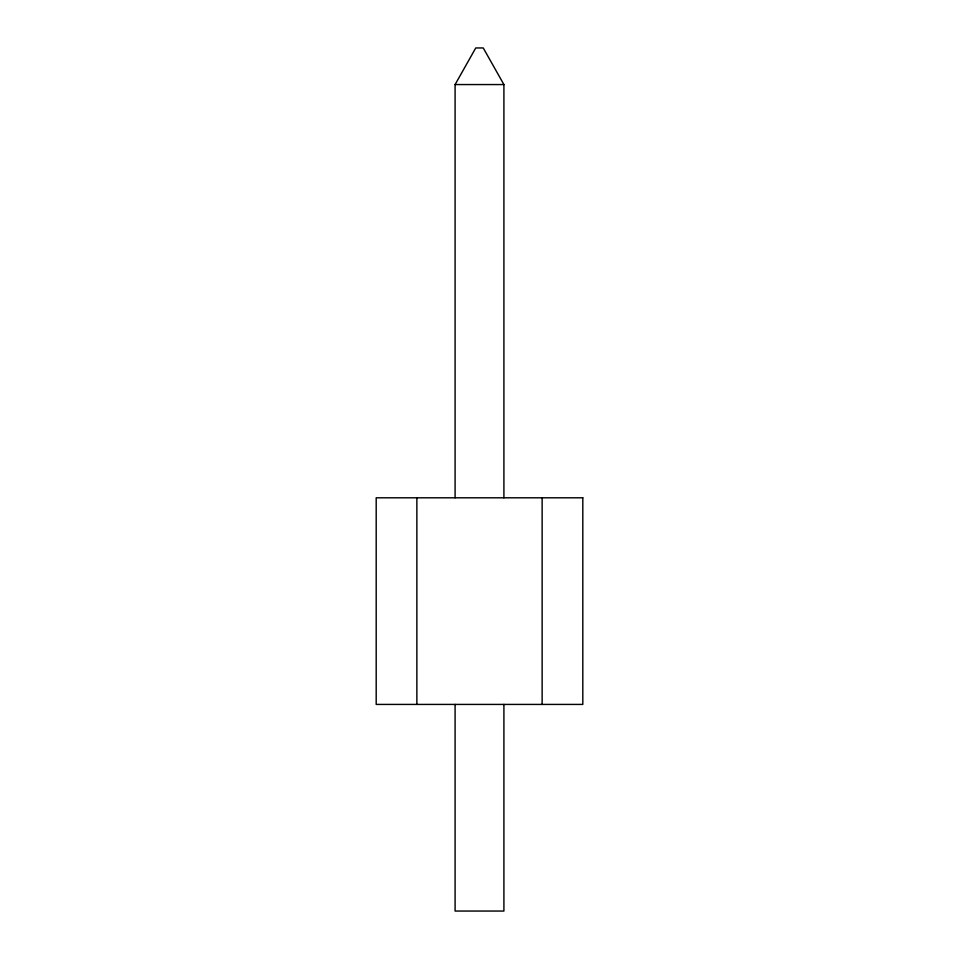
<?xml version="1.0" encoding="UTF-8"?>
<svg xmlns="http://www.w3.org/2000/svg" width="959" height="959" viewBox="0 0 959 959"><rect width="100%" height="100%" fill="white"/><g stroke="black" fill="none" stroke-linecap="round" stroke-linejoin="round"><path stroke-width="1.44" d="M455.093 497.805L455.093 84.56L475.76 47.95L483.24 47.95L503.907 84.56L503.907 497.805M455.093 84.56L503.907 84.56M542.135 497.805L542.135 704.421M503.907 704.421L503.907 911.05L455.093 911.05L455.093 704.421M416.865 497.805L416.865 704.421M582.808 497.805L376.192 497.805L376.192 704.421L582.808 704.421L582.808 497.805"/></g></svg>
